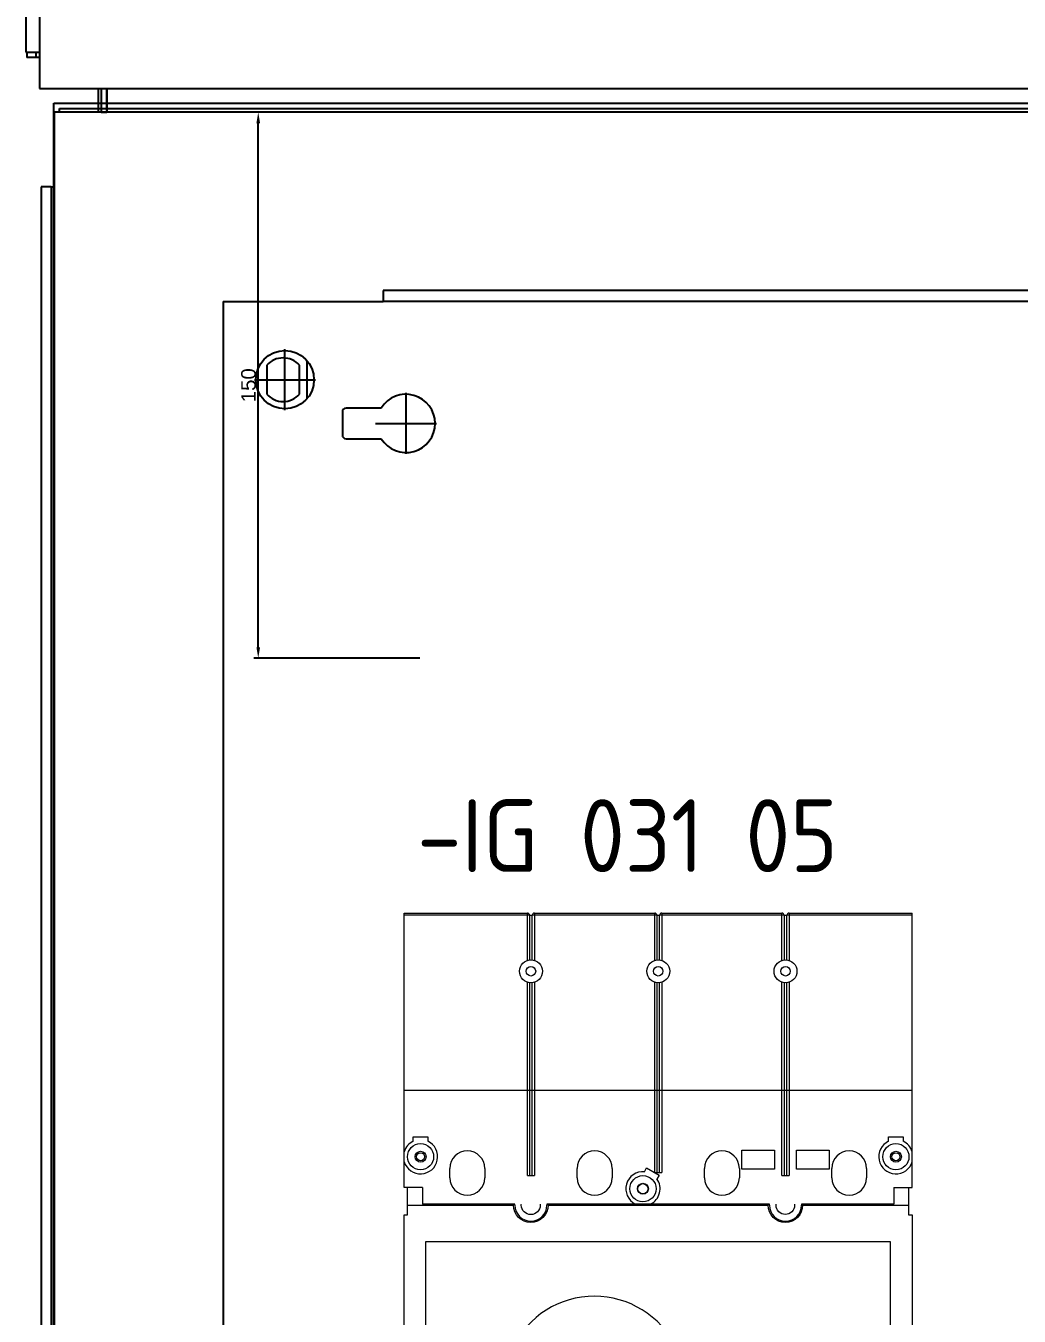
# Model space of a CAD drawing. Header units: millimetres. Extents: x 37984 to 70752, y 14140 to 37584.
# Drawn here: x 39009.9 to 39283.1, y 36430.6 to 36785.2 of the extents above; entities that cross this region are included whole.
import ezdxf
from ezdxf.enums import TextEntityAlignment as Align

# ---------------------------------------------------------------- set-up
doc = ezdxf.new("R2010")
doc.units = ezdxf.units.MM
doc.set_wipeout_variables(frame=1)
doc.layers.add('! NO PLOT !', color=7, linetype='Continuous', true_color=0xff75dd, plot=False)
doc.layers.add('000-PI-Oprema', color=30, linetype='Continuous', lineweight=5)
doc.layers.add('000-PI-ORMAR', color=2, linetype='Continuous')
doc.layers.add('000-PI_TEXT', color=7, linetype='Continuous')
doc.styles.add('PI0', font='isocpeur.ttf', dxfattribs={"width": 0.9})
doc.styles.get("Standard").update_dxf_attribs({"font": 'arial.ttf'})
doc.dimstyles.new('ISO-25', dxfattribs={"dimtxt": 4, "dimasz": 3, "dimexe": 1.25, "dimexo": 0.625, "dimtad": 1, "dimtxsty": 'Standard', "dimcen": 3, "dimadec": 0, "dimazin": 0, "dimtfac": 1, "dimtmove": 0, "dimatfit": 3, "dimfxl": 1, "dimarcsym": 0})

# ---------------------------------------------------------------- blocks, each defined once
blk = doc.blocks.new('8606.000_montažna')
at = {"layer": '! NO PLOT !'}
for p, q in [((50700.39, 38419.52), (50700.39, 38436.32)), ((50695.39, 38431.89), (50695.39, 38423.95)), ((50704.39, 38423.95), (50704.39, 38431.89)), ((50706.39, 38433.21), (50706.39, 38422.63)), ((50691.99, 38427.92), (50708.79, 38427.92)), ((50733.69, 38407.52), (50733.69, 38424.32)), ((50726.89, 38420.12), (50717.19, 38420.12)), ((50716.19, 38419.12), (50716.19, 38412.72)), ((50725.29, 38415.92), (50742.09, 38415.92)), ((50717.19, 38411.72), (50726.89, 38411.72))]:
    blk.add_line(p, q, dxfattribs=at)
blk.add_circle((50700.39, 38427.92), 8, dxfattribs=at)
for centre, radius, start, end in [((50699.89, 38427.92), 6, 41.4096, 138.5904), ((50699.89, 38427.92), 6, 221.4096, 318.5904), ((50733.69, 38415.92), 8, 211.6682, 148.3318), ((50717.19, 38419.12), 1, 90, 180), ((50717.19, 38412.72), 1, 180, 270)]:
    blk.add_arc(centre, radius, start, end, dxfattribs=at)
at = {"layer": '000-PI-ORMAR'}
for p, q in [((50727.39, 38452.42), (50727.39, 38449.42)), ((51138.39, 38452.42), (50727.39, 38452.42)), ((50683.39, 38449.42), (50727.39, 38449.42)), ((50683.39, 38449.42), (50683.39, 36559.42)), ((51138.39, 38449.42), (50727.39, 38449.42))]:
    blk.add_line(p, q, dxfattribs=at)
blk = doc.blocks.new('*D1166')
at = {"layer": '! NO PLOT !', "color": 0, "lineweight": -2, "ltscale": 0.25, "transparency": 16777216}
for p, q in [((39116.8, 36761.4), (39072.59, 36761.4)), ((39073.84, 36614.4), (39073.84, 36758.4)), ((39118.25, 36611.4), (39072.59, 36611.4))]:
    blk.add_line(p, q, dxfattribs=at)
at = {"layer": '! NO PLOT !', "color": 0, "ltscale": 0.25, "transparency": 16777216}
for points in [[(39073.34, 36758.4), (39074.34, 36758.4), (39073.84, 36761.4)], [(39073.34, 36614.4), (39074.34, 36614.4), (39073.84, 36611.4)]]:
    blk.add_solid(points, dxfattribs=at)
at = {"layer": 'Defpoints', "color": 0, "ltscale": 0.25, "transparency": 16777216}
for p in [(39073.84, 36761.4), (39117.42, 36761.4), (39118.87, 36611.4)]:
    blk.add_point(p, dxfattribs=at)
at = {"layer": '! NO PLOT !', "color": 0, "ltscale": 0.25, "transparency": 16777216, "insert": (39071.17, 36686.4), "char_height": 4, "attachment_point": 5, "rotation": 90}
blk.add_mtext('150', dxfattribs=at)
blk = doc.blocks.new('INS 250 - 31106')
at = {"layer": '000-PI-Oprema'}
for p, q in [((45764.43, 37257.11), (45739.48, 37257.11)), ((45799.43, 37257.11), (45774.48, 37257.11)), ((45834.43, 37257.11), (45809.48, 37257.11)), ((45739.28, 37121.11), (45764.23, 37121.11)), ((45774.28, 37121.11), (45799.23, 37121.11)), ((45809.28, 37121.11), (45834.23, 37121.11))]:
    blk.add_line(p, q, dxfattribs=at)
at = {"ltscale": 0.25}
blk.add_wipeout([(45701.04, 37255.11), (45837.67, 37255.11), (45837.67, 37123.11), (45701.04, 37123.11)], dxfattribs=at).dxf.layer = '000-PI-Oprema'
at = {"layer": '000-PI-Oprema'}
for p, q in [((45739.48, 37257.11), (45739.48, 37255.82)), ((45744.61, 37257.11), (45744.61, 37255.82)), ((45759.31, 37255.82), (45759.31, 37257.11)), ((45764.43, 37257.11), (45764.43, 37255.82)), ((45774.48, 37257.11), (45774.48, 37255.82)), ((45779.61, 37257.11), (45779.61, 37255.82)), ((45794.31, 37255.82), (45794.31, 37257.11)), ((45799.43, 37257.11), (45799.43, 37255.82)), ((45809.48, 37257.11), (45809.48, 37255.82)), ((45814.61, 37257.11), (45814.61, 37255.82)), ((45829.31, 37255.82), (45829.31, 37257.11)), ((45834.43, 37257.11), (45834.43, 37255.82)), ((45700.98, 37248.96), (45701.04, 37255.11)), ((45701.04, 37255.11), (45711.91, 37255.11)), ((45711.91, 37246.61), (45711.91, 37255.11)), ((45721.91, 37246.61), (45721.91, 37255.11)), ((45721.91, 37255.11), (45746.86, 37255.11)), ((45733.11, 37255.11), (45733.19, 37251.82)), ((45735.52, 37251.82), (45735.61, 37255.11)), ((45738.13, 37255.82), (45738.13, 37255.11)), ((45765.78, 37255.82), (45738.13, 37255.82)), ((45741.41, 37255.82), (45741.41, 37255.11)), ((45746.86, 37246.61), (45746.86, 37255.11)), ((45746.86, 37254.61), (45747.47, 37254.61)), ((45755.54, 37254.61), (45756.86, 37254.61)), ((45756.86, 37246.61), (45756.86, 37255.11)), ((45756.86, 37255.11), (45781.86, 37255.11)), ((45762.51, 37255.82), (45762.51, 37255.11)), ((45765.78, 37255.82), (45765.78, 37255.11)), ((45768.1, 37255.11), (45768.19, 37251.82)), ((45770.53, 37251.82), (45770.61, 37255.11)), ((45773.13, 37255.82), (45773.13, 37255.11)), ((45800.78, 37255.82), (45773.13, 37255.82)), ((45776.41, 37255.82), (45776.41, 37255.11)), ((45781.86, 37246.61), (45781.86, 37255.11)), ((45781.86, 37254.61), (45782.47, 37254.61)), ((45790.54, 37254.61), (45791.86, 37254.61)), ((45791.86, 37246.61), (45791.86, 37255.11)), ((45791.86, 37255.11), (45816.86, 37255.11)), ((45797.51, 37255.82), (45797.51, 37255.11)), ((45800.78, 37255.82), (45800.78, 37255.11)), ((45803.11, 37255.11), (45803.19, 37251.82)), ((45805.52, 37251.82), (45805.61, 37255.11)), ((45808.13, 37255.82), (45808.13, 37255.11)), ((45835.78, 37255.82), (45808.13, 37255.82)), ((45811.41, 37255.82), (45811.41, 37255.11)), ((45816.86, 37246.61), (45816.86, 37255.11)), ((45816.86, 37254.61), (45817.47, 37254.61)), ((45825.54, 37254.61), (45826.86, 37254.61)), ((45826.86, 37246.61), (45826.86, 37255.11)), ((45826.86, 37255.11), (45837.67, 37255.11)), ((45832.51, 37255.82), (45832.51, 37255.11)), ((45835.78, 37255.82), (45835.78, 37255.11)), ((45837.67, 37255.11), (45837.73, 37248.96)), ((45749.31, 37250.46), (45747.12, 37246.66)), ((45749.31, 37250.46), (45753.7, 37250.46)), ((45755.89, 37246.66), (45753.7, 37250.46)), ((45784.31, 37250.46), (45782.12, 37246.66)), ((45784.31, 37250.46), (45788.7, 37250.46)), ((45790.89, 37246.66), (45788.7, 37250.46)), ((45819.31, 37250.46), (45817.12, 37246.66)), ((45819.31, 37250.46), (45823.7, 37250.46)), ((45825.89, 37246.66), (45823.7, 37250.46)), ((45700.51, 37236.41), (45700.51, 37248.96)), ((45700.51, 37248.96), (45700.98, 37248.96)), ((45747.12, 37246.66), (45749.31, 37242.86)), ((45753.7, 37242.86), (45755.89, 37246.66)), ((45782.12, 37246.66), (45784.31, 37242.86)), ((45788.7, 37242.86), (45790.89, 37246.66)), ((45817.12, 37246.66), (45819.31, 37242.86)), ((45823.7, 37242.86), (45825.89, 37246.66)), ((45837.73, 37248.96), (45838.21, 37248.96)), ((45838.21, 37248.96), (45838.21, 37236.41)), ((45753.7, 37242.86), (45749.31, 37242.86)), ((45788.7, 37242.86), (45784.31, 37242.86)), ((45823.7, 37242.86), (45819.31, 37242.86)), ((45700.51, 37239.11), (45729.61, 37239.11)), ((45739.11, 37239.11), (45799.61, 37239.11)), ((45809.11, 37239.11), (45838.21, 37239.11)), ((45699.51, 37141.81), (45699.51, 37236.41)), ((45699.51, 37236.41), (45700.51, 37236.41)), ((45838.21, 37236.41), (45839.21, 37236.41)), ((45839.21, 37236.41), (45839.21, 37141.81)), ((45705.51, 37149.11), (45705.51, 37229.11)), ((45705.51, 37229.11), (45833.21, 37229.11)), ((45833.21, 37229.11), (45833.21, 37149.11)), ((45721.86, 37192.21), (45721.86, 37195.05)), ((45811.86, 37194.36), (45811.86, 37182.14)), ((45721.86, 37192.21), (45735.16, 37192.21)), ((45721.86, 37185.94), (45721.86, 37190.01)), ((45721.86, 37190.01), (45735.16, 37190.01)), ((45735.16, 37190.01), (45735.16, 37192.21)), ((45833.21, 37149.11), (45705.51, 37149.11)), ((45700.51, 37141.86), (45699.51, 37141.86)), ((45700.51, 37141.81), (45699.51, 37141.81)), ((45700.51, 37129.26), (45700.51, 37141.86)), ((45839.21, 37141.86), (45838.21, 37141.86)), ((45838.21, 37141.86), (45838.21, 37129.26)), ((45839.21, 37141.81), (45838.21, 37141.81)), ((45729.66, 37139.11), (45700.51, 37139.11)), ((45799.61, 37139.11), (45739.06, 37139.11)), ((45838.21, 37139.11), (45809.11, 37139.11)), ((45750.01, 37135.36), (45747.82, 37131.56)), ((45750.01, 37135.36), (45754.4, 37135.36)), ((45756.59, 37131.56), (45754.4, 37135.36)), ((45785.01, 37135.36), (45782.82, 37131.56)), ((45785.01, 37135.36), (45789.4, 37135.36)), ((45791.59, 37131.56), (45789.4, 37135.36)), ((45820.01, 37135.36), (45817.82, 37131.56)), ((45820.01, 37135.36), (45824.4, 37135.36)), ((45826.59, 37131.56), (45824.4, 37135.36)), ((45700.98, 37129.26), (45700.51, 37129.26)), ((45701.04, 37123.11), (45700.98, 37129.26)), ((45711.86, 37131.61), (45711.86, 37123.11)), ((45721.86, 37131.61), (45721.86, 37123.11)), ((45746.86, 37131.61), (45746.86, 37123.11)), ((45747.82, 37131.56), (45750.01, 37127.76)), ((45754.4, 37127.76), (45756.59, 37131.56)), ((45756.86, 37131.61), (45756.86, 37123.11)), ((45781.86, 37131.61), (45781.86, 37123.11)), ((45782.82, 37131.56), (45785.01, 37127.76)), ((45789.4, 37127.76), (45791.59, 37131.56)), ((45791.86, 37131.61), (45791.86, 37123.11)), ((45816.86, 37131.61), (45816.86, 37123.11)), ((45817.82, 37131.56), (45820.01, 37127.76)), ((45824.4, 37127.76), (45826.59, 37131.56)), ((45826.86, 37131.61), (45826.86, 37123.11)), ((45837.67, 37123.11), (45837.73, 37129.26)), ((45838.21, 37129.26), (45837.73, 37129.26)), ((45733.19, 37126.4), (45733.11, 37123.11)), ((45735.61, 37123.11), (45735.52, 37126.4)), ((45754.4, 37127.76), (45750.01, 37127.76)), ((45768.19, 37126.4), (45768.1, 37123.11)), ((45770.61, 37123.11), (45770.53, 37126.4)), ((45789.4, 37127.76), (45785.01, 37127.76)), ((45803.19, 37126.4), (45803.11, 37123.11)), ((45805.61, 37123.11), (45805.52, 37126.4)), ((45824.4, 37127.76), (45820.01, 37127.76)), ((45711.86, 37123.11), (45701.04, 37123.11)), ((45746.86, 37123.11), (45721.86, 37123.11)), ((45737.93, 37122.4), (45737.93, 37123.11)), ((45737.93, 37122.4), (45765.58, 37122.4)), ((45739.28, 37121.11), (45739.28, 37122.4)), ((45741.21, 37122.4), (45741.21, 37123.11)), ((45744.41, 37122.4), (45744.41, 37121.11)), ((45746.86, 37123.61), (45748.17, 37123.61)), ((45756.24, 37123.61), (45756.86, 37123.61)), ((45781.86, 37123.11), (45756.86, 37123.11)), ((45759.11, 37121.11), (45759.11, 37122.4)), ((45762.31, 37122.4), (45762.31, 37123.11)), ((45764.23, 37121.11), (45764.23, 37122.4)), ((45765.58, 37122.4), (45765.58, 37123.11)), ((45772.93, 37122.4), (45772.93, 37123.11)), ((45772.93, 37122.4), (45800.58, 37122.4)), ((45774.28, 37121.11), (45774.28, 37122.4)), ((45776.21, 37122.4), (45776.21, 37123.11)), ((45779.41, 37122.4), (45779.41, 37121.11)), ((45781.86, 37123.61), (45783.17, 37123.61)), ((45791.24, 37123.61), (45791.86, 37123.61)), ((45816.86, 37123.11), (45791.86, 37123.11)), ((45794.11, 37121.11), (45794.11, 37122.4)), ((45797.31, 37122.4), (45797.31, 37123.11)), ((45799.23, 37121.11), (45799.23, 37122.4)), ((45800.58, 37122.4), (45800.58, 37123.11)), ((45807.93, 37122.4), (45807.93, 37123.11)), ((45807.93, 37122.4), (45835.58, 37122.4)), ((45809.28, 37121.11), (45809.28, 37122.4)), ((45811.21, 37122.4), (45811.21, 37123.11)), ((45814.41, 37122.4), (45814.41, 37121.11)), ((45816.86, 37123.61), (45818.17, 37123.61)), ((45826.24, 37123.61), (45826.86, 37123.61)), ((45837.67, 37123.11), (45826.86, 37123.11)), ((45829.11, 37121.11), (45829.11, 37122.4)), ((45832.31, 37122.4), (45832.31, 37123.11)), ((45834.23, 37121.11), (45834.23, 37122.4)), ((45835.58, 37122.4), (45835.58, 37123.11))]:
    blk.add_line(p, q, dxfattribs=at)
for centre, radius in [((45734.36, 37239.11), 4.75), ((45804.36, 37239.11), 4.75), ((45734.36, 37239.11), 2.6), ((45804.36, 37239.11), 2.55), ((45804.36, 37139.11), 4.75), ((45734.36, 37139.11), 2.6), ((45804.36, 37139.11), 2.6)]:
    blk.add_circle(centre, radius, dxfattribs=at)
for centre, radius, start, end in [((45751.51, 37246.66), 6.5, 33.0014, 138.3261), ((45751.51, 37246.66), 9, 54.1505, 121.1828), ((45786.51, 37246.66), 6.5, 33.0014, 138.3261), ((45786.51, 37246.66), 9, 54.1505, 121.1828), ((45821.51, 37246.66), 6.5, 33.0014, 138.3261), ((45821.51, 37246.66), 9, 54.1505, 121.1828), ((45699.36, 37249.61), 2.5, 297.3871, 48.7001), ((45734.36, 37249.61), 2.5, 117.7468, 62.2532), ((45769.36, 37249.61), 2.5, 117.8914, 62.1086), ((45804.36, 37249.61), 2.5, 117.7468, 62.2532), ((45839.36, 37249.61), 2.5, 131.2999, 242.6129), ((45716.91, 37246.61), 5, 180, 0), ((45751.86, 37246.61), 5, 180, 0), ((45786.86, 37246.61), 5, 180, 0), ((45821.86, 37246.61), 5, 180, 0), ((45751.86, 37189.11), 24.97, 34.3188, 161.893), ((45751.81, 37173.58), 31, 88.9263, 118.5826), ((45748.65, 37004.61), 200, 71.5758, 88.9263), ((45708.28, 37253.49), 60, 283.0813, 298.5826), ((45721.86, 37191.11), 1.1, 88.953, 271.047), ((45759.66, 37232.53), 60, 230.9499, 254.2046), ((45800.03, 37082.84), 100, 83.206, 111.6186), ((45751.86, 37189.11), 24.97, 197.7129, 336.8402), ((45751.76, 37204.63), 31, 254.2046, 291.6186), ((45734.36, 37139.11), 4.7, 0, 180), ((45716.86, 37131.61), 5, 0, 180), ((45734.36, 37139.11), 4.75, 180, 0), ((45751.86, 37131.61), 5, 0, 180), ((45786.86, 37131.61), 5, 0, 180), ((45821.86, 37131.61), 5, 0, 180), ((45699.36, 37128.61), 2.5, 311.2999, 62.6129), ((45734.36, 37128.61), 2.5, 297.7468, 242.2532), ((45769.36, 37128.61), 2.5, 297.8914, 242.1086), ((45804.36, 37128.61), 2.5, 297.7468, 242.2532), ((45839.36, 37128.61), 2.5, 117.3871, 228.7001), ((45752.21, 37131.56), 6.5, 213.0014, 318.3261), ((45787.21, 37131.56), 6.5, 213.0014, 318.3261), ((45822.21, 37131.56), 6.5, 213.0014, 318.3261), ((45752.21, 37131.56), 9, 234.1505, 301.1828), ((45787.21, 37131.56), 9, 234.1505, 301.1828), ((45822.21, 37131.56), 9, 234.1505, 301.1828)]:
    blk.add_arc(centre, radius, start, end, dxfattribs=at)
blk = doc.blocks.new('LV429518')
blk.add_wipeout([(44874.26, 36817.89), (45013.96, 36817.89), (45013.96, 36742.97), (45008.91, 36742.97), (45008.91, 36738.42), (44879.31, 36738.42), (44879.31, 36742.97), (44874.26, 36742.97)]).dxf.layer = '000-PI-Oprema'
at = {"layer": '000-PI-Oprema'}
for p, q in [((44874.26, 36742.97), (44874.26, 36818.37)), ((44874.26, 36818.37), (44908.13, 36818.37)), ((44874.26, 36817.89), (44908.13, 36817.89)), ((44908.13, 36805.37), (44908.13, 36818.37)), ((44908.73, 36817.77), (44908.73, 36805.5)), ((44908.73, 36817.77), (44909.48, 36817.77)), ((44909.48, 36805.5), (44909.48, 36817.77)), ((44910.08, 36818.37), (44910.08, 36805.37)), ((44910.08, 36818.37), (44943.13, 36818.37)), ((44910.08, 36817.89), (44943.13, 36817.89)), ((44943.13, 36805.37), (44943.13, 36818.37)), ((44943.73, 36817.77), (44943.73, 36805.5)), ((44943.73, 36817.77), (44944.48, 36817.77)), ((44944.48, 36805.5), (44944.48, 36817.77)), ((44945.08, 36818.37), (44945.08, 36805.37)), ((44945.08, 36818.37), (44978.13, 36818.37)), ((44945.08, 36817.89), (44978.13, 36817.89)), ((44978.13, 36805.37), (44978.13, 36818.37)), ((44978.73, 36817.77), (44978.73, 36805.5)), ((44978.73, 36817.77), (44979.48, 36817.77)), ((44979.48, 36805.5), (44979.48, 36817.77)), ((44980.08, 36818.37), (44980.08, 36805.37)), ((44980.08, 36818.37), (45013.96, 36818.37)), ((44980.08, 36817.89), (45013.96, 36817.89)), ((45013.96, 36742.97), (45013.96, 36818.37)), ((44908.13, 36746.27), (44908.13, 36799.38)), ((44908.73, 36799.24), (44908.73, 36746.27)), ((44909.48, 36746.27), (44909.48, 36799.24)), ((44910.08, 36799.38), (44910.08, 36746.27)), ((44943.13, 36747.11), (44943.13, 36799.38)), ((44943.73, 36799.24), (44943.73, 36747.11)), ((44944.48, 36747.11), (44944.48, 36799.24)), ((44945.08, 36799.38), (44945.08, 36747.11)), ((44978.13, 36746.27), (44978.13, 36799.38)), ((44978.73, 36799.24), (44978.73, 36746.27)), ((44979.48, 36746.27), (44979.48, 36799.24)), ((44980.08, 36799.38), (44980.08, 36746.27)), ((45013.96, 36769.62), (44874.26, 36769.62)), ((44876.76, 36755.67), (44876.76, 36756.92)), ((44876.76, 36756.92), (44880.76, 36756.92)), ((44880.76, 36756.92), (44880.76, 36755.67)), ((45007.46, 36756.92), (45011.46, 36756.92)), ((45007.46, 36755.67), (45007.46, 36756.92)), ((45011.46, 36756.92), (45011.46, 36755.67)), ((44967.11, 36753.22), (44976.11, 36753.22)), ((44967.11, 36748.02), (44967.11, 36753.22)), ((44976.11, 36753.22), (44976.11, 36748.02)), ((44982.11, 36753.22), (44991.11, 36753.22)), ((44982.11, 36748.02), (44982.11, 36753.22)), ((44991.11, 36753.22), (44991.11, 36748.02)), ((44886.81, 36745.62), (44886.81, 36748.22)), ((44896.41, 36748.22), (44896.41, 36745.62)), ((44908.13, 36746.27), (44910.08, 36746.27)), ((44921.81, 36745.62), (44921.81, 36748.22)), ((44931.41, 36748.22), (44931.41, 36745.62)), ((44940.3, 36747.3), (44940.93, 36748.38)), ((44940.93, 36748.38), (44944.39, 36746.38)), ((44943.13, 36747.11), (44945.08, 36747.11)), ((44944.39, 36746.38), (44943.77, 36745.3)), ((44956.81, 36745.62), (44956.81, 36748.22)), ((44966.41, 36748.22), (44966.41, 36745.62)), ((44976.11, 36748.02), (44967.11, 36748.02)), ((44978.13, 36746.27), (44980.08, 36746.27)), ((44991.11, 36748.02), (44982.11, 36748.02)), ((44991.81, 36745.62), (44991.81, 36748.22)), ((45001.41, 36748.22), (45001.41, 36745.62)), ((44879.31, 36742.97), (44874.26, 36742.97)), ((44879.31, 36742.97), (44879.31, 36738.42)), ((45008.91, 36742.97), (45013.96, 36742.97)), ((45008.91, 36742.97), (45008.91, 36738.42)), ((44904.71, 36738.42), (44879.31, 36738.42)), ((44904.71, 36738.12), (44904.71, 36738.42)), ((44974.71, 36738.42), (44913.51, 36738.42)), ((44913.51, 36738.42), (44913.51, 36738.12)), ((44974.71, 36738.12), (44974.71, 36738.42)), ((45008.91, 36738.42), (44983.51, 36738.42)), ((44983.51, 36738.42), (44983.51, 36738.12))]:
    blk.add_line(p, q, dxfattribs=at)
for centre, radius in [((44909.11, 36802.37), 3.15), ((44909.11, 36802.37), 1.3), ((44944.11, 36802.37), 3.15), ((44944.11, 36802.37), 1.3), ((44979.11, 36802.37), 3.15), ((44979.11, 36802.37), 1.3), ((44878.76, 36751.42), 3.6), ((45009.46, 36751.42), 3.6), ((44878.76, 36751.42), 1.5), ((44878.76, 36751.42), 1.1), ((45009.46, 36751.42), 1.5), ((45009.46, 36751.42), 1.1), ((44939.91, 36742.62), 3.6), ((44939.91, 36742.62), 1.5), ((44939.91, 36742.62), 1.4)]:
    blk.add_circle(centre, radius, dxfattribs=at)
for centre, radius, start, end in [((44908.13, 36817.77), 0.6, 0, 90), ((44910.08, 36817.77), 0.6, 90, 180), ((44943.13, 36817.77), 0.6, 0, 90), ((44945.08, 36817.77), 0.6, 90, 180), ((44978.13, 36817.77), 0.6, 0, 90), ((44980.08, 36817.77), 0.6, 90, 180), ((44878.76, 36751.42), 4.7, 196.7747, 64.8157), ((44878.76, 36751.42), 4.7, 115.1843, 163.2253), ((45009.46, 36751.42), 4.7, 115.1843, 343.2253), ((45009.46, 36751.42), 4.7, 16.7747, 64.8157), ((44891.61, 36748.22), 4.8, 0, 180), ((44926.61, 36748.22), 4.8, 0, 180), ((44961.61, 36748.22), 4.8, 0, 180), ((44996.61, 36748.22), 4.8, 0, 180), ((44939.91, 36742.62), 4.7, 85.1843, 243.3313), ((44891.61, 36745.62), 4.8, 180, 0), ((44926.61, 36745.62), 4.8, 180, 0), ((44939.91, 36742.62), 4.7, 296.6687, 34.8157), ((44961.61, 36745.62), 4.8, 180, 0), ((44996.61, 36745.62), 4.8, 180, 0), ((44909.11, 36738.12), 4.4, 180, 0), ((44979.11, 36738.12), 4.4, 180, 0)]:
    blk.add_arc(centre, radius, start, end, dxfattribs=at)
for points, knots in [([(44908.13, 36817.89), (44908.21, 36817.89), (44908.35, 36817.88), (44908.52, 36817.86), (44908.63, 36817.84), (44908.68, 36817.82), (44908.72, 36817.8), (44908.73, 36817.78), (44908.73, 36817.77)], [0, 0, 0, 0, 0.36672, 0.679865, 0.802003, 0.895957, 0.960179, 1, 1, 1, 1]), ([(44909.48, 36817.77), (44909.48, 36817.78), (44909.5, 36817.8), (44909.53, 36817.82), (44909.59, 36817.84), (44909.7, 36817.86), (44909.86, 36817.88), (44910.01, 36817.89), (44910.08, 36817.89)], [0, 0, 0, 0, 0.039821, 0.104043, 0.197997, 0.320135, 0.63328, 1, 1, 1, 1]), ([(44943.13, 36817.89), (44943.21, 36817.89), (44943.35, 36817.88), (44943.52, 36817.86), (44943.63, 36817.84), (44943.68, 36817.82), (44943.72, 36817.8), (44943.73, 36817.78), (44943.73, 36817.77)], [0, 0, 0, 0, 0.36672, 0.679865, 0.802003, 0.895957, 0.960179, 1, 1, 1, 1]), ([(44944.48, 36817.77), (44944.48, 36817.78), (44944.5, 36817.8), (44944.53, 36817.82), (44944.59, 36817.84), (44944.7, 36817.86), (44944.86, 36817.88), (44945.01, 36817.89), (44945.08, 36817.89)], [0, 0, 0, 0, 0.039821, 0.104043, 0.197997, 0.320135, 0.63328, 1, 1, 1, 1]), ([(44978.13, 36817.89), (44978.21, 36817.89), (44978.35, 36817.88), (44978.52, 36817.86), (44978.63, 36817.84), (44978.68, 36817.82), (44978.72, 36817.8), (44978.73, 36817.78), (44978.73, 36817.77)], [0, 0, 0, 0, 0.36672, 0.679865, 0.802003, 0.895957, 0.960179, 1, 1, 1, 1]), ([(44979.48, 36817.77), (44979.48, 36817.78), (44979.5, 36817.8), (44979.53, 36817.82), (44979.59, 36817.84), (44979.7, 36817.86), (44979.86, 36817.88), (44980.01, 36817.89), (44980.08, 36817.89)], [0, 0, 0, 0, 0.039821, 0.104043, 0.197997, 0.320135, 0.63328, 1, 1, 1, 1])]:
    blk.add_open_spline(points, degree=3, knots=knots, dxfattribs=at)
blk = doc.blocks.new('SE_krov_300mm')
at = {"layer": '000-PI-ORMAR'}
for p, q in [((-485, 293.5), (-485, 6.5)), ((-488.75, 283.5), (-488.75, 16.5)), ((-488.75, 16.5), (-485, 16.5)), ((-488.5, 16.5), (-488.5, 15)), ((-485, 15), (-488.5, 15)), ((-486, 16.5), (-486, 15)), ((-485, 6.5), (507, 6.5)), ((-468, 6.5), (-468, 0)), ((-466.5, 0.5), (-466.5, 6.5)), ((-466.5, 6.5), (-466.5, 0)), ((-468, 0), (-466.5, 0)), ((466.5, 0), (-466.5, 0))]:
    blk.add_line(p, q, dxfattribs=at)

msp = doc.modelspace()

# ---------------------------------------------------------------- linework, layer by layer
at = {"layer": '! NO PLOT !', "ltscale": 0.25}
msp.add_line((39064.172, 36709.404), (39064.172, 36623.667), dxfattribs=at)
at = {"layer": '000-PI-ORMAR'}
for p, q in [((39029.922, 36761.404), (39029.922, 36767.904)), ((39029.922, 36767.904), (39597.422, 36767.904)), ((39017.672, 36763.904), (39029.922, 36763.904)), ((39017.672, 36740.766), (39017.672, 36763.904)), ((39029.922, 36763.904), (39597.422, 36763.904)), ((39017.684, 36761.404), (39017.684, 34776.904)), ((39609.684, 36761.404), (39017.684, 36761.404)), ((39019.172, 36761.404), (39019.172, 36762.404)), ((39019.172, 36762.404), (39029.922, 36762.404)), ((39029.922, 36762.404), (39597.422, 36762.404)), ((39014.172, 36740.904), (39014.172, 34789.904)), ((39016.89, 36740.904), (39014.172, 36740.904)), ((39017.684, 36740.764), (39016.89, 36740.904)), ((39016.89, 36740.904), (39016.89, 34789.904)), ((39017.672, 34789.904), (39017.672, 36740.766))]:
    msp.add_line(p, q, dxfattribs=at)

# ---------------------------------------------------------------- block references
msp.add_blockref('SE_krov_300mm', (39498.672, 36761.404))
at = {"layer": '000-PI-Oprema'}
msp.add_blockref('8606.000_montažna', (-11619.223, -1740.014), dxfattribs=at)

# ---------------------------------------------------------------- texts
at = {"layer": '000-PI_TEXT', "style": 'PI0', "width": 0.9}
msp.add_text('-IG 031 05', height=20, dxfattribs=at).set_placement((39175.364, 36562.667), align=Align.MIDDLE)

# ---------------------------------------------------------------- dimensions: what is measured, and where the dimension line sits
at = {"layer": '! NO PLOT !', "ltscale": 0.25}
dim = msp.add_linear_dim(base=(39073.839, 36761.404), p1=(39118.872, 36611.404), p2=(39117.422, 36761.404), angle=90, dimstyle='ISO-25', dxfattribs=at)
dim.commit()
dim.dimension.update_dxf_attribs({"geometry": '*D1166', "text_midpoint": (39071.172, 36686.404)})

# ---------------------------------------------------------------- next in the draw order: block references
at = {"layer": '000-PI-Oprema'}
msp.add_blockref('INS 250 - 31106', (-6585.593, -777.996), dxfattribs=at)

# ---------------------------------------------------------------- next in the draw order: block references
msp.add_blockref('LV429518', (-5760.294, -277.006), dxfattribs=at)

doc.saveas('drawing.dxf')
